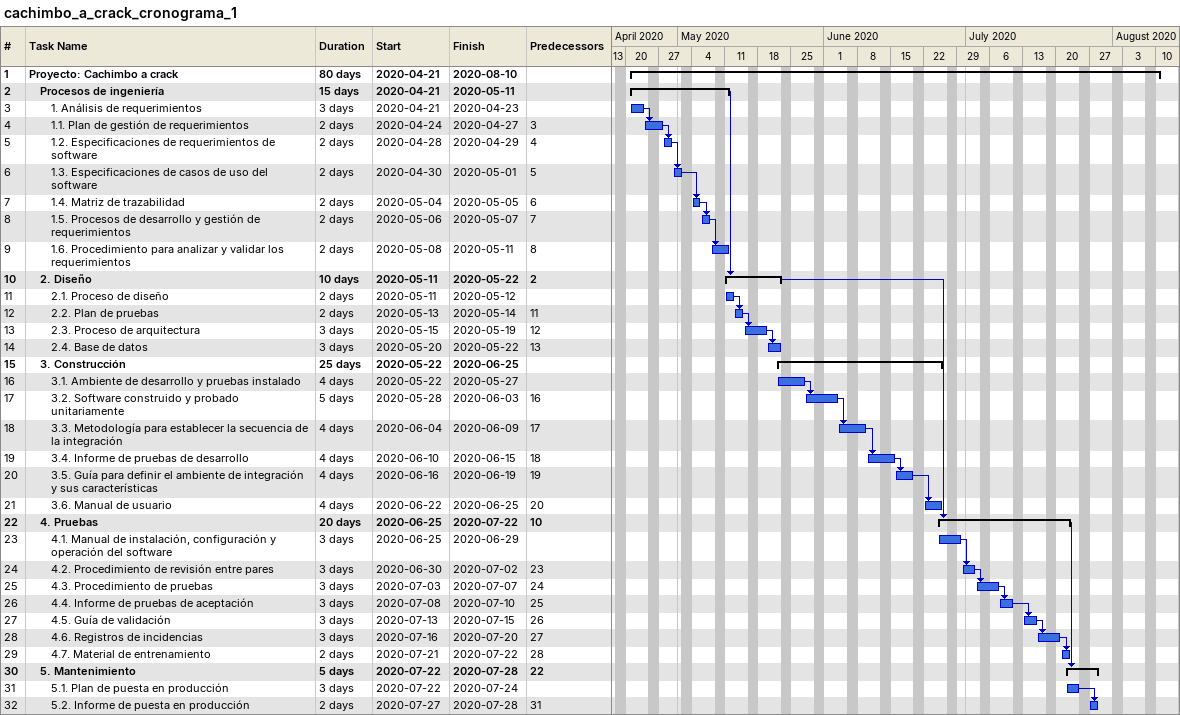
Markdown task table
cachimbo_a_crack_cronograma_1

| ID | Level | Task | Duration | Start | Finish | Predecessors |
|---|---|---|---|---|---|---|
| 1 | 1 | **Proyecto: Cachimbo a crack** | 80d | 2020-04-21 | 2020-08-10 |  |
| 2 | 2 | **Procesos de ingeniería** | 15d | 2020-04-21 | 2020-05-11 |  |
| 3 | 3 | 1. Análisis de requerimientos | 3d | 2020-04-21 | 2020-04-23 |  |
| 4 | 3 | 1.1. Plan de gestión de requerimientos | 2d | 2020-04-24 | 2020-04-27 | 3 |
| 5 | 3 | 1.2. Especificaciones de requerimientos de software | 2d | 2020-04-28 | 2020-04-29 | 4 |
| 6 | 3 | 1.3. Especificaciones de casos de uso del software | 2d | 2020-04-30 | 2020-05-01 | 5 |
| 7 | 3 | 1.4. Matriz de trazabilidad | 2d | 2020-05-04 | 2020-05-05 | 6 |
| 8 | 3 | 1.5. Procesos de desarrollo y gestión de requerimientos | 2d | 2020-05-06 | 2020-05-07 | 7 |
| 9 | 3 | 1.6. Procedimiento para analizar y validar los requerimientos | 2d | 2020-05-08 | 2020-05-11 | 8 |
| 10 | 2 | **2. Diseño** | 10d | 2020-05-11 | 2020-05-22 | 2 |
| 11 | 3 | 2.1. Proceso de diseño | 2d | 2020-05-11 | 2020-05-12 |  |
| 12 | 3 | 2.2. Plan de pruebas | 2d | 2020-05-13 | 2020-05-14 | 11 |
| 13 | 3 | 2.3. Proceso de arquitectura | 3d | 2020-05-15 | 2020-05-19 | 12 |
| 14 | 3 | 2.4. Base de datos | 3d | 2020-05-20 | 2020-05-22 | 13 |
| 15 | 2 | **3. Construcción** | 25d | 2020-05-22 | 2020-06-25 |  |
| 16 | 3 | 3.1. Ambiente de desarrollo y pruebas instalado | 4d | 2020-05-22 | 2020-05-27 |  |
| 17 | 3 | 3.2. Software construido y probado unitariamente | 5d | 2020-05-28 | 2020-06-03 | 16 |
| 18 | 3 | 3.3. Metodología para establecer la secuencia de la integración | 4d | 2020-06-04 | 2020-06-09 | 17 |
| 19 | 3 | 3.4. Informe de pruebas de desarrollo | 4d | 2020-06-10 | 2020-06-15 | 18 |
| 20 | 3 | 3.5. Guía para definir el ambiente de integración y sus características | 4d | 2020-06-16 | 2020-06-19 | 19 |
| 21 | 3 | 3.6. Manual de usuario | 4d | 2020-06-22 | 2020-06-25 | 20 |
| 22 | 2 | **4. Pruebas** | 20d | 2020-06-25 | 2020-07-22 | 10 |
| 23 | 3 | 4.1. Manual de instalación, configuración y operación del software | 3d | 2020-06-25 | 2020-06-29 |  |
| 24 | 3 | 4.2. Procedimiento de revisión entre pares | 3d | 2020-06-30 | 2020-07-02 | 23 |
| 25 | 3 | 4.3. Procedimiento de pruebas | 3d | 2020-07-03 | 2020-07-07 | 24 |
| 26 | 3 | 4.4. Informe de pruebas de aceptación | 3d | 2020-07-08 | 2020-07-10 | 25 |
| 27 | 3 | 4.5. Guía de validación | 3d | 2020-07-13 | 2020-07-15 | 26 |
| 28 | 3 | 4.6. Registros de incidencias | 3d | 2020-07-16 | 2020-07-20 | 27 |
| 29 | 3 | 4.7. Material de entrenamiento | 2d | 2020-07-21 | 2020-07-22 | 28 |
| 30 | 2 | **5. Mantenimiento** | 5d | 2020-07-22 | 2020-07-28 | 22 |
| 31 | 3 | 5.1. Plan de puesta en producción | 3d | 2020-07-22 | 2020-07-24 |  |
| 32 | 3 | 5.2. Informe de puesta en producción | 2d | 2020-07-27 | 2020-07-28 | 31 |
